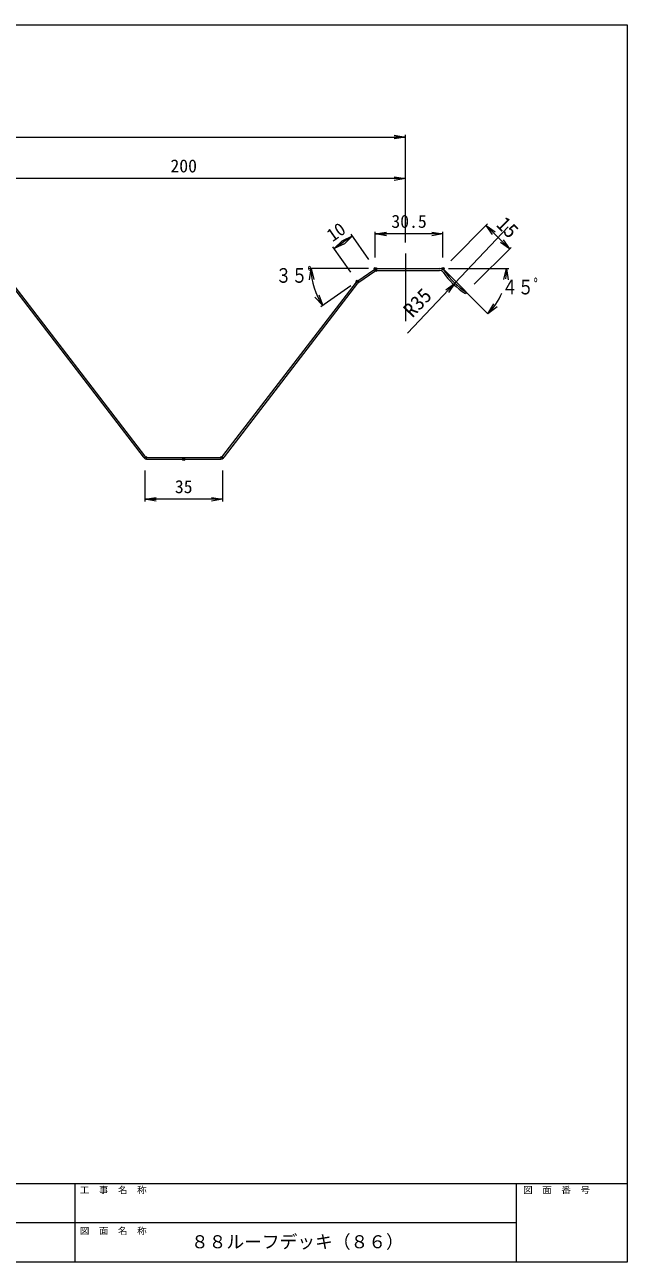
# Model space of a CAD drawing. Units: millimetres on the paper, with parts at other scales. Extents: x -208 to 189, y -140 to 139.
# Drawn here: x 53.2 to 189.2, y -139.6 to 139.4 of the extents above; entities that cross this region are included whole.
import ezdxf
from ezdxf.enums import TextEntityAlignment as Align

# ---------------------------------------------------------------- set-up
doc = ezdxf.new("R2010")
doc.units = ezdxf.units.MM
doc.header["$PDMODE"] = 32
doc.header["$PDSIZE"] = 0.5
for name, color, linetype, lineweight in [('0-0_寸法', 7, 'Continuous', 18), ('0-1_通り', 7, 'Continuous', 18), ('1-1', 7, 'Continuous', 18), ('F-F', 5, 'Continuous', 18)]:
    doc.layers.add(name, color=color, linetype=linetype, lineweight=lineweight)
doc.styles.add('ＭＳ ゴシック', font='')
doc.styles.get('ＭＳ ゴシック').set_extended_font_data('MS Gothic')

# ---------------------------------------------------------------- blocks, each defined once
blk = doc.blocks.new('_OPEN')
at = {"layer": '0-0_寸法'}
blk.add_line((0, 0), (-0.5, 0), dxfattribs=at)
blk.add_lwpolyline([(-0.5, 0.0833), (0, 0), (-0.5, -0.0833)], dxfattribs=at)
blk = doc.blocks.new('D4')
at = {"layer": '0-1_通り'}
for p, q in [((330.714, 214.906), (330.714, 220.718)), ((345.964, 214.906), (345.964, 220.718)), ((345.964, 220.218), (330.714, 220.218))]:
    blk.add_line(p, q, dxfattribs=at)
at = {"layer": '0-1_通り', "xscale": 5, "yscale": 5, "rotation": 180}
blk.add_blockref('_OPEN', (330.714, 220.218), dxfattribs=at)
at = {"layer": '0-1_通り', "xscale": 5, "yscale": 5}
blk.add_blockref('_OPEN', (345.964, 220.218), dxfattribs=at)
at = {"layer": '0-1_通り', "style": 'ＭＳ ゴシック'}
blk.add_text('30.5', height=2.933, dxfattribs=at).set_placement((334.339, 220.718), align=Align.BOTTOM_LEFT)
blk = doc.blocks.new('D6')
at = {"layer": '0-1_通り'}
for p, q in [((325.544, 219.79), (321.448, 216.922)), ((329.28, 214.454), (325.257, 220.199)), ((325.185, 211.586), (321.162, 217.331))]:
    blk.add_line(p, q, dxfattribs=at)
at = {"layer": '0-1_通り', "xscale": 5, "yscale": 5}
for p, rotation in [((321.448, 216.922), 214.99992), ((325.544, 219.79), 34.99992)]:
    blk.add_blockref('_OPEN', p, dxfattribs=dict(at, rotation=rotation))
at = {"layer": '0-1_通り', "style": 'ＭＳ ゴシック'}
blk.add_text('10', height=2.933, rotation=35, dxfattribs=at).set_placement((321.571, 217.618), align=Align.BOTTOM_LEFT)
blk = doc.blocks.new('D7')
at = {"layer": '0-1_通り'}
for p, q in [((237.5, 218.312), (237.5, 233.22)), ((337.5, 232.72), (237.5, 232.72)), ((337.5, 218.312), (337.5, 233.22))]:
    blk.add_line(p, q, dxfattribs=at)
at = {"layer": '0-1_通り', "xscale": 5, "yscale": 5, "rotation": 180}
blk.add_blockref('_OPEN', (237.5, 232.72), dxfattribs=at)
at = {"layer": '0-1_通り', "xscale": 5, "yscale": 5}
blk.add_blockref('_OPEN', (337.5, 232.72), dxfattribs=at)
at = {"layer": '0-1_通り', "style": 'ＭＳ ゴシック'}
blk.add_text('200', height=2.933, dxfattribs=at).set_placement((284.5, 233.22), align=Align.BOTTOM_LEFT)
blk = doc.blocks.new('D11')
at = {"layer": '0-1_通り'}
for p, q in [((347.732, 214.174), (356.056, 222.498)), ((361.006, 216.841), (355.703, 222.144)), ((353.035, 208.87), (361.359, 217.194))]:
    blk.add_line(p, q, dxfattribs=at)
at = {"layer": '0-1_通り', "xscale": 5, "yscale": 5}
for p, rotation in [((355.703, 222.144), 135), ((361.006, 216.841), 315)]:
    blk.add_blockref('_OPEN', p, dxfattribs=dict(at, rotation=rotation))
at = {"layer": '0-1_通り', "style": 'ＭＳ ゴシック'}
blk.add_text('15', height=3.299, rotation=315, dxfattribs=at).set_placement((357.117, 221.437), align=Align.BOTTOM_LEFT)
blk = doc.blocks.new('BLOCK001')
at = {"layer": '0-1_通り', "color": 6}
for p, q in [((329.156, 212.406), (315.722, 212.406)), ((325.166, 208.521), (318.434, 203.807))]:
    blk.add_line(p, q, dxfattribs=at)
for points in [[(315.858, 209.881), (316.222, 212.406), (316.874, 209.939)], [(317.962, 206.488), (318.843, 204.094), (317.097, 205.953)]]:
    blk.add_lwpolyline(points, dxfattribs=at)
blk.add_arc((330.714, 212.406), 14.492, 180, 214.99991, dxfattribs=at)
at = {"layer": '0-1_通り', "style": 'ＭＳ ゴシック', "width": 0.8}
blk.add_text('３５ﾟ', height=3.299, dxfattribs=at).set_placement((308.222, 208.223), align=Align.BOTTOM_LEFT)
blk = doc.blocks.new('BLOCK002')
at = {"layer": '0-1_通り', "color": 6}
blk.add_line((347.217, 212.406), (360.85, 212.406), dxfattribs=at)
for points in [[(359.698, 209.94), (360.35, 212.406), (360.713, 209.881)], [(358.179, 203.762), (356.137, 202.233), (357.419, 204.439)]]:
    blk.add_lwpolyline(points, dxfattribs=at)
for start, end in [(350.78443, 0), (315, 337.49277)]:
    blk.add_arc((345.964, 212.406), 14.386, start, end, dxfattribs=at)
at = {"layer": '0-1_通り', "style": 'ＭＳ ゴシック', "width": 0.8}
blk.add_text('４５ﾟ', height=3.299, dxfattribs=at).set_placement((359.255, 205.602), align=Align.BOTTOM_LEFT)
blk = doc.blocks.new('D14')
at = {"layer": '0-1_通り'}
for p, q in [((360.703, 221.841), (348.68, 209.125)), ((348.68, 209.125), (338.016, 197.847))]:
    blk.add_line(p, q, dxfattribs=at)
at = {"layer": '0-1_通り', "xscale": 5, "yscale": 5, "rotation": 46.60508}
blk.add_blockref('_OPEN', (348.68, 209.125), dxfattribs=at)
at = {"layer": '0-1_通り', "style": 'ＭＳ ゴシック'}
blk.add_text('R35', height=3.299, rotation=46.605, dxfattribs=at).set_placement((339.817, 200.479), align=Align.BOTTOM_LEFT)
blk = doc.blocks.new('D17')
at = {"layer": '0-1_通り'}
for p, q in [((37.5, 218.312), (37.5, 242.564)), ((37.5, 242.064), (337.5, 242.064)), ((337.5, 218.312), (337.5, 242.564))]:
    blk.add_line(p, q, dxfattribs=at)
at = {"layer": '0-1_通り', "xscale": 5, "yscale": 5, "rotation": 180}
blk.add_blockref('_OPEN', (37.5, 242.064), dxfattribs=at)
at = {"layer": '0-1_通り', "xscale": 5, "yscale": 5}
blk.add_blockref('_OPEN', (337.5, 242.064), dxfattribs=at)
at = {"layer": '0-1_通り', "style": 'ＭＳ ゴシック'}
blk.add_text('600', height=2.933, dxfattribs=at).set_placement((184.5, 242.564), align=Align.BOTTOM_LEFT)
blk = doc.blocks.new('D20')
at = {"layer": '0-1_通り'}
for p, q in [((278.75, 166.906), (278.75, 159.899)), ((296.25, 166.906), (296.25, 159.899)), ((296.25, 160.399), (278.75, 160.399))]:
    blk.add_line(p, q, dxfattribs=at)
at = {"layer": '0-1_通り', "xscale": 5, "yscale": 5, "rotation": 180}
blk.add_blockref('_OPEN', (278.75, 160.399), dxfattribs=at)
at = {"layer": '0-1_通り', "xscale": 5, "yscale": 5}
blk.add_blockref('_OPEN', (296.25, 160.399), dxfattribs=at)
at = {"layer": '0-1_通り', "style": 'ＭＳ ゴシック'}
blk.add_text('35', height=2.933, dxfattribs=at).set_placement((285.5, 160.899), align=Align.BOTTOM_LEFT)

msp = doc.modelspace()

# ---------------------------------------------------------------- linework, layer by layer
at = {"layer": '1-1', "color": 3}
msp.add_line((139.106, 87.868), (139.106, 72.578), dxfattribs=at)
at = {"layer": '1-1'}
for p, q in [((48.276, 83.915), (80.253, 42.254)), ((128.4, 81.718), (131.958, 84.209)), ((128.629, 81.39), (132.188, 83.882)), ((132.761, 84.462), (146.823, 84.462)), ((132.761, 84.062), (146.823, 84.062)), ((47.959, 83.671), (79.935, 42.01)), ((97.959, 42.253), (128.093, 81.424)), ((98.276, 42.009), (128.41, 81.181)), ((152.873, 79.159), (152.658, 78.822)), ((81.046, 41.862), (97.166, 41.862)), ((81.046, 41.462), (97.166, 41.462))]:
    msp.add_line(p, q, dxfattribs=at)
at = {"layer": '1-1', "color": 5}
msp.add_line((157.742, 74.29), (147.57, 84.462), dxfattribs=at)
at = {"layer": '1-1'}
for centre, radius, start, end in [((132.761, 83.062), 1.4, 90, 125.00008), ((132.761, 83.062), 1, 89.99985, 124.99992), ((146.823, 83.062), 1.4, 34.9803, 90), ((146.823, 83.062), 1, 34.9803, 90), ((162.308, 93.898), 17.5, 214.9803, 237.37363), ((129.203, 80.571), 1.4, 125.00008, 142.42905), ((129.203, 80.571), 1, 125.00008, 142.42905), ((162.308, 93.898), 17.9, 214.9803, 237.37363), ((81.046, 42.862), 1.4, 217.50767, 270), ((81.046, 42.862), 1, 217.50767, 270), ((97.166, 42.862), 1, 270, 322.42905), ((97.166, 42.862), 1.4, 270, 322.42905)]:
    msp.add_arc(centre, radius, start, end, dxfattribs=at)
for p in [(132.32, 84.462), (132.446, 84.062), (147.57, 84.462), (128.224, 81.595), (128.224, 81.594), (80.553, 41.862), (97.658, 41.862)]:
    msp.add_point(p, dxfattribs=at)
at = {"layer": '1-1', "color": 1}
for p in [(80.553, 41.862), (80.553, 41.862), (97.658, 41.862), (89.106, 41.462)]:
    msp.add_point(p, dxfattribs=at)
at = {"layer": 'F-F', "color": 7}
for p, q in [((-208.437, 139.439), (189.163, 139.439)), ((189.153, 139.449), (189.153, -139.581)), ((-208.437, -121.821), (189.163, -121.821)), ((-208.437, -121.831), (189.163, -121.831)), ((64.501, -121.831), (64.501, -139.581)), ((164.163, -139.581), (164.163, -121.831)), ((164.163, -130.706), (34.501, -130.72))]:
    msp.add_line(p, q, dxfattribs=at)
msp.add_lwpolyline([(189.163, 139.449), (189.163, -139.581), (-208.437, -139.581)], dxfattribs=at)

# ---------------------------------------------------------------- block references
at = {"layer": '1-1'}
for name in ['D17', 'D7', 'D4', 'D11', 'D6', 'D14', 'BLOCK001', 'BLOCK002', 'D20']:
    msp.add_blockref(name, (-198.394, -127.944), dxfattribs=at)

# ---------------------------------------------------------------- texts
at = {"layer": '1-1', "style": 'ＭＳ ゴシック'}
msp.add_text('８８ルーフデッキ（８６）', height=2.933, dxfattribs=at).set_placement((90.734, -137.306), align=Align.BOTTOM_LEFT)
at = {"layer": 'F-F', "color": 7, "style": 'ＭＳ ゴシック', "width": 1.05}
for s, p in [('工\u3000事\u3000名\u3000称', (65.65, -124.472)), ('図\u3000面\u3000番\u3000号', (165.673, -124.472)), ('図\u3000面\u3000名\u3000称', (65.65, -133.674))]:
    msp.add_text(s, height=1.466, dxfattribs=at).set_placement(p, align=Align.BOTTOM_LEFT)

doc.saveas('drawing.dxf')
